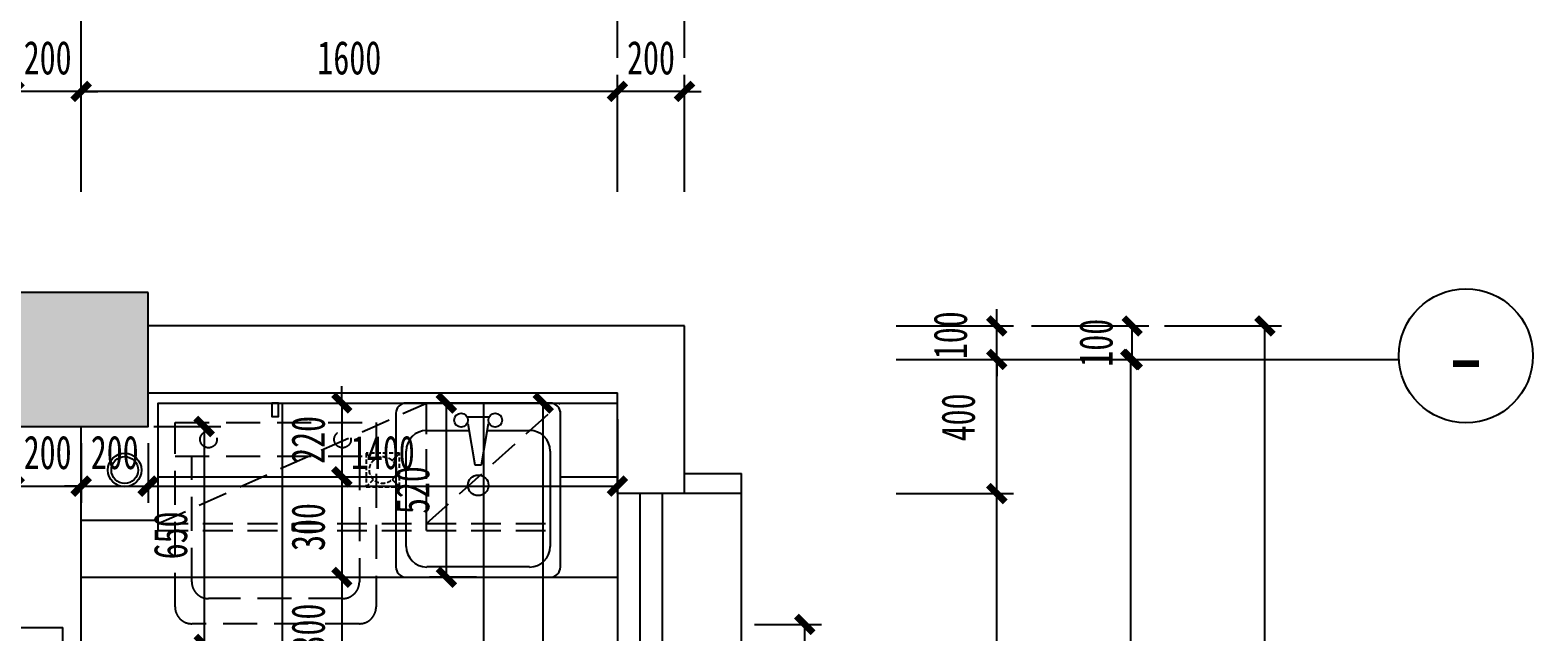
# Model space of a CAD drawing. Header units: millimetres. Extents: x -133666 to 880576, y -269375 to 86941.
# Drawn here: x -32657 to -28173, y -146580 to -144783 of the extents above; entities that cross this region are included whole.
import ezdxf
from ezdxf.enums import TextEntityAlignment as Align

# ---------------------------------------------------------------- set-up
doc = ezdxf.new("R2010")
doc.units = ezdxf.units.MM
doc.header["$LTSCALE"] = 1000
for name, pattern in [('CENTER', [50.8, 31.75, -6.35, 6.35, -6.35]), ('DASHED', [19.05, 12.7, -6.35]), ('HIDDEN2', [0.1875, 0.125, -0.0625])]:
    doc.linetypes.add(name, pattern=pattern)
doc.layers.get('0').update_dxf_attribs({"linetype": 'CONTINUOUS'})
doc.layers.get('Defpoints').update_dxf_attribs({"color": 6, "linetype": 'CONTINUOUS'})
for name, color, linetype in [('A-土建墙（含管井、立管）', 6, 'CONTINUOUS'), ('A-土建柱', 6, 'CONTINUOUS'), ('A-土建柱填充', 251, 'CONTINUOUS'), ('A-新隔墙尺寸', 5, 'CONTINUOUS'), ('A-窗', 2, 'CONTINUOUS'), ('A-轴号', 4, 'CONTINUOUS'), ('A-轴线', 8, 'CENTER'), ('C-顶面造型尺寸', 5, 'CONTINUOUS'), ('F-地坪填充', 250, 'CONTINUOUS'), ('P-固定家具（不落地、到顶）', 142, 'CONTINUOUS'), ('P-完成面', 3, 'CONTINUOUS'), ('P-家具尺寸', 5, 'CONTINUOUS'), ('P-洁具及配件（地坪图显示）', 146, 'CONTINUOUS'), ('W-尺寸', 5, 'CONTINUOUS')]:
    doc.layers.add(name, color=color, linetype=linetype)
doc.styles.add('DIM', font='', dxfattribs={"width": 0.7})
doc.styles.add('NAME-1', font='simhei.ttf')
doc.styles.add('Word-w', font='', dxfattribs={"width": 0.7})
doc.styles.get('DIM').set_extended_font_data('SimSun')
doc.styles.get('Word-w').set_extended_font_data('SimSun')
doc.dimstyles.new('50', dxfattribs={"dimscale": 50, "dimtxt": 2, "dimasz": 1, "dimexe": 1, "dimexo": 1, "dimgap": 1, "dimtad": 1, "dimdec": 0, "dimzin": 0, "dimdsep": 46, "dimtxsty": 'DIM', "dimblk": 'ARCHTICK', "dimcen": 0, "dimclrd": 5, "dimclre": 5, "dimclrt": 35, "dimadec": 0, "dimazin": 0, "dimtfac": 0.5, "dimtdec": 0, "dimtix": 1, "dimtmove": 2, "dimatfit": 2, "dimldrblk": 'A', "dimfxl": 0, "dimtolj": 1, "dimtzin": 0, "dimlwd": -1, "dimlwe": -1, "dimarcsym": 0})

# ---------------------------------------------------------------- blocks, each defined once
blk = doc.blocks.new('A$C12DF2482')
at = {"color": 0, "linetype": 'DASHED', "ltscale": 0.008}
blk.add_wipeout([(0, 50), (0, 550), (0.8, 558.9), (2.4, 565.3), (5.8, 573.4), (14.6, 585.4), (22.3, 591.6), (32.9, 597), (50, 600), (600, 600), (600, 0), (50, 0), (36.1, 2), (28.3, 5), (21.2, 9.1), (14.6, 14.6), (9.7, 20.4), (5.2, 27.7), (2, 35.9)], dxfattribs=at)
for p, q in [((50, 600), (600, 600)), ((500, 600), (500, 0)), ((600, 600), (600, 0)), ((0, 50), (0, 550)), ((125, 550), (500, 550)), ((75, 100), (75, 500)), ((500, 50), (125, 50)), ((600, 0), (50, 0))]:
    blk.add_line(p, q, dxfattribs=at)
for centre in [(550, 500), (550, 100)]:
    blk.add_circle(centre, 25, dxfattribs=at)
for centre, start, end in [((50, 550), 90, 180), ((125, 500), 90, 180), ((125, 100), 180, 270), ((50, 50), 180, 270)]:
    blk.add_arc(centre, 50, start, end, dxfattribs=at)
blk = doc.blocks.new('SDSDGGQQ')
at = {"color": 251, "linetype": 'HIDDEN2', "ltscale": 0.1}
for p, q in [((29609.5, -20176.6), (29631.2, -20198.3)), ((29709.5, -20176.6), (29687.8, -20198.3)), ((29631.2, -20254.8), (29609.5, -20276.6)), ((29687.8, -20254.8), (29709.5, -20276.6))]:
    blk.add_line(p, q, dxfattribs=at)
blk.add_lwpolyline([(29609.5, -20276.6), (29709.5, -20276.6), (29709.5, -20176.6), (29609.5, -20176.6)], close=True, dxfattribs=at)
blk.add_circle((29659.5, -20226.6), 40, dxfattribs=at)
blk = doc.blocks.new('A$C629A3D2B')
for p, q in [((460.2, 520), (30.7, 520)), ((0, 489.3), (0, 30.7)), ((214.8, 479.1), (276.1, 479.1)), ((214.8, 458.6), (235.2, 335.9)), ((255.7, 335.9), (276.1, 458.6)), ((490.9, 30.7), (490.9, 489.3)), ((92, 438.2), (219.9, 438.2)), ((271, 438.2), (398.9, 438.2)), ((30.7, 92), (30.7, 376.8)), ((460.2, 376.8), (460.2, 92)), ((235.2, 335.9), (255.7, 335.9)), ((398.9, 30.7), (92, 30.7)), ((30.7, 0), (460.2, 0))]:
    blk.add_line(p, q)
for centre, radius in [((194.3, 468.9), 20.5), ((296.6, 468.9), 20.5), ((245.5, 274.5), 30.7)]:
    blk.add_circle(centre, radius)
for centre, radius, start, end in [((30.7, 489.3), 30.7, 90, 180), ((460.2, 489.3), 30.7, 0, 90), ((92, 376.8), 61.4, 90, 180), ((398.9, 376.8), 61.4, 0, 90), ((92, 92), 61.4, 180, 270), ((398.9, 92), 61.4, 270, 0), ((30.7, 30.7), 30.7, 180, 270), ((460.2, 30.7), 30.7, 270, 0)]:
    blk.add_arc(centre, radius, start, end)
at = {"style": 'Word-w', "width": 0.8, "flags": 9}
for tag in ['YSIZE', 'XSIZE']:
    blk.add_attdef(tag, (245.5, 520), '', height=0.5, rotation=270, dxfattribs=at)
blk = doc.blocks.new('_ArchTick')
at = {"color": 0, "linetype": 'ByBlock', "const_width": 0.4}
blk.add_lwpolyline([(-0.5, -0.5), (0.5, 0.5)], dxfattribs=at)
blk = doc.blocks.new('*D471')
at = {"layer": 'Defpoints', "color": 0, "ltscale": 0.15}
for p in [(-32274.1, -146028), (-32224.1, -146385.4), (-32224.1, -146847.5)]:
    blk.add_point(p, dxfattribs=at)
at = {"layer": 'P-家具尺寸', "color": 5, "ltscale": 0.15}
for p, q in [((-32274.1, -146747.5), (-32274.1, -146897.5)), ((-32224.1, -146747.5), (-32224.1, -146897.5)), ((-32274.1, -146847.5), (-32324.1, -146847.5)), ((-32274.1, -146847.5), (-32224.1, -146847.5)), ((-32224.1, -146847.5), (-32174.1, -146847.5))]:
    blk.add_line(p, q, dxfattribs=at)
at = {"layer": 'P-家具尺寸', "color": 5, "ltscale": 0.15, "xscale": 50, "yscale": 50, "zscale": 50}
blk.add_blockref('_ArchTick', (-32274.1, -146847.5), dxfattribs=at)
at = {"layer": 'P-家具尺寸', "color": 5, "ltscale": 0.15, "xscale": 50, "yscale": 50, "zscale": 50, "rotation": 180}
blk.add_blockref('_ArchTick', (-32224.1, -146847.5), dxfattribs=at)
at = {"layer": 'P-家具尺寸', "color": 35, "ltscale": 0.15, "insert": (-32249.1, -146747.5), "char_height": 100, "attachment_point": 5, "style": 'DIM'}
blk.add_mtext('\\A1;50', dxfattribs=at)
blk = doc.blocks.new('A')
for p, q in [((-1.435, 1.148), (-1.09, 1.437)), ((-1.435, 1.148), (-0.369, 0)), ((-1.09, 1.437), (0, 0)), ((-0.369, 0), (-2.127, 0)), ((-1.435, -1.148), (-0.369, 0)), ((-1.09, -1.437), (0, 0)), ((-1.435, -1.148), (-1.09, -1.437))]:
    blk.add_line(p, q)
for points in [[(-1.435, 1.148), (-1.09, 1.437), (-0.369, 0), (0, 0)], [(-1.435, -1.148), (-1.09, -1.437), (-0.369, 0), (0, 0)]]:
    blk.add_solid(points)
blk = doc.blocks.new('*D472')
at = {"layer": 'Defpoints', "color": 0, "ltscale": 0.15}
for p in [(-32224.1, -146385.4), (-31624.1, -146410.3), (-31624.1, -146847.5)]:
    blk.add_point(p, dxfattribs=at)
at = {"layer": 'P-家具尺寸', "color": 5, "ltscale": 0.15}
for p, q in [((-32224.1, -146747.5), (-32224.1, -146897.5)), ((-31624.1, -146747.5), (-31624.1, -146897.5)), ((-32224.1, -146847.5), (-31624.1, -146847.5))]:
    blk.add_line(p, q, dxfattribs=at)
at = {"layer": 'P-家具尺寸', "color": 5, "ltscale": 0.15, "xscale": 50, "yscale": 50, "zscale": 50, "rotation": 180}
blk.add_blockref('_ArchTick', (-32224.1, -146847.5), dxfattribs=at)
at = {"layer": 'P-家具尺寸', "color": 5, "ltscale": 0.15, "xscale": 50, "yscale": 50, "zscale": 50}
blk.add_blockref('_ArchTick', (-31624.1, -146847.5), dxfattribs=at)
at = {"layer": 'P-家具尺寸', "color": 35, "ltscale": 0.15, "insert": (-31924.1, -146747.5), "char_height": 100, "attachment_point": 5, "style": 'DIM'}
blk.add_mtext('\\A1;600', dxfattribs=at)
blk = doc.blocks.new('*D473')
at = {"layer": 'Defpoints', "color": 0, "ltscale": 0.15}
for p in [(-31584.1, -146312.5), (-31624.1, -146410.3), (-31584.1, -146847.5)]:
    blk.add_point(p, dxfattribs=at)
at = {"layer": 'P-家具尺寸', "color": 5, "ltscale": 0.15}
for p, q in [((-31624.1, -146747.5), (-31624.1, -146897.5)), ((-31584.1, -146747.5), (-31584.1, -146897.5)), ((-31624.1, -146847.5), (-31674.1, -146847.5)), ((-31624.1, -146847.5), (-31584.1, -146847.5)), ((-31584.1, -146847.5), (-31534.1, -146847.5))]:
    blk.add_line(p, q, dxfattribs=at)
at = {"layer": 'P-家具尺寸', "color": 5, "ltscale": 0.15, "xscale": 50, "yscale": 50, "zscale": 50}
blk.add_blockref('_ArchTick', (-31624.1, -146847.5), dxfattribs=at)
at = {"layer": 'P-家具尺寸', "color": 5, "ltscale": 0.15, "xscale": 50, "yscale": 50, "zscale": 50, "rotation": 180}
blk.add_blockref('_ArchTick', (-31584.1, -146847.5), dxfattribs=at)
at = {"layer": 'P-家具尺寸', "color": 35, "ltscale": 0.15, "insert": (-31604.1, -146747.5), "char_height": 100, "attachment_point": 5, "style": 'DIM'}
blk.add_mtext('\\A1;40', dxfattribs=at)
blk = doc.blocks.new('*D474')
at = {"layer": 'Defpoints', "color": 0, "ltscale": 0.15}
for p in [(-31094.2, -146298.1), (-31584.1, -146312.5), (-31094.2, -146847.5)]:
    blk.add_point(p, dxfattribs=at)
at = {"layer": 'P-家具尺寸', "color": 5, "ltscale": 0.15}
for p, q in [((-31584.1, -146747.5), (-31584.1, -146897.5)), ((-31094.2, -146747.5), (-31094.2, -146897.5)), ((-31584.1, -146847.5), (-31094.2, -146847.5))]:
    blk.add_line(p, q, dxfattribs=at)
at = {"layer": 'P-家具尺寸', "color": 5, "ltscale": 0.15, "xscale": 50, "yscale": 50, "zscale": 50, "rotation": 180}
blk.add_blockref('_ArchTick', (-31584.1, -146847.5), dxfattribs=at)
at = {"layer": 'P-家具尺寸', "color": 5, "ltscale": 0.15, "xscale": 50, "yscale": 50, "zscale": 50}
blk.add_blockref('_ArchTick', (-31094.2, -146847.5), dxfattribs=at)
at = {"layer": 'P-家具尺寸', "color": 35, "ltscale": 0.15, "insert": (-31339.2, -146747.5), "char_height": 100, "attachment_point": 5, "style": 'DIM'}
blk.add_mtext('\\A1;490', dxfattribs=at)
blk = doc.blocks.new('*D475')
at = {"layer": 'Defpoints', "color": 0, "ltscale": 0.15}
for p in [(-31094.2, -146298.1), (-30904.1, -146419.3), (-30904.1, -146847.5)]:
    blk.add_point(p, dxfattribs=at)
at = {"layer": 'P-家具尺寸', "color": 5, "ltscale": 0.15}
for p, q in [((-31094.2, -146747.5), (-31094.2, -146897.5)), ((-30904.1, -146747.5), (-30904.1, -146897.5)), ((-31094.2, -146847.5), (-31144.2, -146847.5)), ((-31094.2, -146847.5), (-30904.1, -146847.5)), ((-30904.1, -146847.5), (-30854.1, -146847.5))]:
    blk.add_line(p, q, dxfattribs=at)
at = {"layer": 'P-家具尺寸', "color": 5, "ltscale": 0.15, "xscale": 50, "yscale": 50, "zscale": 50}
blk.add_blockref('_ArchTick', (-31094.2, -146847.5), dxfattribs=at)
at = {"layer": 'P-家具尺寸', "color": 5, "ltscale": 0.15, "xscale": 50, "yscale": 50, "zscale": 50, "rotation": 180}
blk.add_blockref('_ArchTick', (-30904.1, -146847.5), dxfattribs=at)
at = {"layer": 'P-家具尺寸', "color": 35, "ltscale": 0.15, "insert": (-30999.2, -146747.5), "char_height": 100, "attachment_point": 5, "style": 'DIM'}
blk.add_mtext('\\A1;190', dxfattribs=at)
blk = doc.blocks.new('*D476')
at = {"layer": 'Defpoints', "color": 0, "ltscale": 0.15}
for p in [(-31414.6, -145896.6), (-31246.6, -145896.6), (-31274.4, -146416.6)]:
    blk.add_point(p, dxfattribs=at)
at = {"layer": 'P-家具尺寸', "color": 5, "ltscale": 0.15}
for p, q in [((-31314.6, -145896.6), (-31464.6, -145896.6)), ((-31414.6, -146416.6), (-31414.6, -145896.6)), ((-31324.4, -146416.6), (-31464.6, -146416.6))]:
    blk.add_line(p, q, dxfattribs=at)
at = {"layer": 'P-家具尺寸', "color": 5, "ltscale": 0.15, "xscale": 50, "yscale": 50, "zscale": 50}
for p, rotation in [((-31414.6, -145896.6), 90), ((-31414.6, -146416.6), 270)]:
    blk.add_blockref('_ArchTick', p, dxfattribs=dict(at, rotation=rotation))
at = {"layer": 'P-家具尺寸', "color": 35, "ltscale": 0.15, "insert": (-31514.6, -146156.6), "char_height": 100, "attachment_point": 5, "rotation": 90, "style": 'DIM'}
blk.add_mtext('\\A1;520', dxfattribs=at)
blk = doc.blocks.new('*D494')
at = {"layer": 'Defpoints', "color": 0}
for p in [(-30904.1, -144966.6), (-30904.1, -145666.6), (-30704.1, -145666.6)]:
    blk.add_point(p, dxfattribs=at)
at = {"layer": 'W-尺寸', "color": 5}
for p, q in [((-30904.1, -145266.6), (-30904.1, -144916.6)), ((-30704.1, -145266.6), (-30704.1, -144916.6)), ((-30904.1, -144966.6), (-30954.1, -144966.6)), ((-30704.1, -144966.6), (-30904.1, -144966.6)), ((-30704.1, -144966.6), (-30654.1, -144966.6))]:
    blk.add_line(p, q, dxfattribs=at)
at = {"layer": 'W-尺寸', "color": 5, "xscale": 50, "yscale": 50, "zscale": 50}
blk.add_blockref('_ArchTick', (-30904.1, -144966.6), dxfattribs=at)
at = {"layer": 'W-尺寸', "color": 5, "xscale": 50, "yscale": 50, "zscale": 50, "rotation": 180}
blk.add_blockref('_ArchTick', (-30704.1, -144966.6), dxfattribs=at)
at = {"layer": 'W-尺寸', "color": 35, "insert": (-30804.1, -144866.6), "char_height": 100, "attachment_point": 5, "style": 'DIM'}
blk.add_mtext('\\A1;200', dxfattribs=at)
blk = doc.blocks.new('*D495')
at = {"layer": 'Defpoints', "color": 0}
for p in [(-32504.1, -144966.6), (-32504.1, -145566.6), (-30904.1, -145666.6)]:
    blk.add_point(p, dxfattribs=at)
at = {"layer": 'W-尺寸', "color": 5}
for p, q in [((-32504.1, -145266.6), (-32504.1, -144916.6)), ((-30904.1, -145266.6), (-30904.1, -144916.6)), ((-30904.1, -144966.6), (-32504.1, -144966.6))]:
    blk.add_line(p, q, dxfattribs=at)
at = {"layer": 'W-尺寸', "color": 5, "xscale": 50, "yscale": 50, "zscale": 50, "rotation": 180}
blk.add_blockref('_ArchTick', (-32504.1, -144966.6), dxfattribs=at)
at = {"layer": 'W-尺寸', "color": 5, "xscale": 50, "yscale": 50, "zscale": 50}
blk.add_blockref('_ArchTick', (-30904.1, -144966.6), dxfattribs=at)
at = {"layer": 'W-尺寸', "color": 35, "insert": (-31704.1, -144866.6), "char_height": 100, "attachment_point": 5, "style": 'DIM'}
blk.add_mtext('\\A1;1600', dxfattribs=at)
blk = doc.blocks.new('*D667')
at = {"layer": 'Defpoints', "color": 0}
for p in [(-32704.1, -144966.6), (-32504.1, -145566.6), (-32704.1, -145966.6)]:
    blk.add_point(p, dxfattribs=at)
at = {"layer": 'W-尺寸', "color": 5}
for p, q in [((-32704.1, -145266.6), (-32704.1, -144916.6)), ((-32504.1, -145266.6), (-32504.1, -144916.6)), ((-32704.1, -144966.6), (-32754.1, -144966.6)), ((-32504.1, -144966.6), (-32704.1, -144966.6)), ((-32504.1, -144966.6), (-32454.1, -144966.6))]:
    blk.add_line(p, q, dxfattribs=at)
at = {"layer": 'W-尺寸', "color": 5, "xscale": 50, "yscale": 50, "zscale": 50}
blk.add_blockref('_ArchTick', (-32704.1, -144966.6), dxfattribs=at)
at = {"layer": 'W-尺寸', "color": 5, "xscale": 50, "yscale": 50, "zscale": 50, "rotation": 180}
blk.add_blockref('_ArchTick', (-32504.1, -144966.6), dxfattribs=at)
at = {"layer": 'W-尺寸', "color": 35, "insert": (-32604.1, -144866.6), "char_height": 100, "attachment_point": 5, "style": 'DIM'}
blk.add_mtext('\\A1;200', dxfattribs=at)
blk = doc.blocks.new('*D671')
at = {"layer": 'Defpoints', "color": 0}
for p in [(-30904.1, -17972.8), (-32504.1, -150166.6), (-32504.1, -152366.6)]:
    blk.add_point(p, dxfattribs=at)
at = {"layer": 'W-尺寸', "color": 5}
for p, q in [((-32504.1, -152066.6), (-32504.1, -152416.6)), ((-30904.1, -152066.6), (-30904.1, -152416.6)), ((-30904.1, -152366.6), (-32504.1, -152366.6))]:
    blk.add_line(p, q, dxfattribs=at)
at = {"layer": 'W-尺寸', "color": 5, "xscale": 50, "yscale": 50, "zscale": 50, "rotation": 180}
blk.add_blockref('_ArchTick', (-32504.1, -152366.6), dxfattribs=at)
at = {"layer": 'W-尺寸', "color": 5, "xscale": 50, "yscale": 50, "zscale": 50}
blk.add_blockref('_ArchTick', (-30904.1, -152366.6), dxfattribs=at)
at = {"layer": 'W-尺寸', "color": 35, "insert": (-31704.1, -152266.6), "char_height": 100, "attachment_point": 5, "style": 'DIM'}
blk.add_mtext('\\A1;1600', dxfattribs=at)
blk = doc.blocks.new('*D520')
at = {"layer": 'Defpoints', "color": 0}
for p in [(-46004.1, -144166.6), (-46004.1, -144766.6), (-30704.1, -144866.6)]:
    blk.add_point(p, dxfattribs=at)
at = {"layer": 'W-尺寸', "color": 5}
for p, q in [((-46004.1, -144466.6), (-46004.1, -144116.6)), ((-30704.1, -144466.6), (-30704.1, -144116.6)), ((-30704.1, -144166.6), (-46004.1, -144166.6))]:
    blk.add_line(p, q, dxfattribs=at)
at = {"layer": 'W-尺寸', "color": 5, "xscale": 50, "yscale": 50, "zscale": 50, "rotation": 180}
blk.add_blockref('_ArchTick', (-46004.1, -144166.6), dxfattribs=at)
at = {"layer": 'W-尺寸', "color": 5, "xscale": 50, "yscale": 50, "zscale": 50}
blk.add_blockref('_ArchTick', (-30704.1, -144166.6), dxfattribs=at)
at = {"layer": 'W-尺寸', "color": 35, "insert": (-38354.1, -144066.6), "char_height": 100, "attachment_point": 5, "style": 'DIM'}
blk.add_mtext('\\A1;15300', dxfattribs=at)
blk = doc.blocks.new('*D521')
at = {"layer": 'Defpoints', "color": 0}
for p in [(-30904.1, -144566.6), (-30904.1, -146966.6), (-30704.1, -146966.6)]:
    blk.add_point(p, dxfattribs=at)
at = {"layer": 'W-尺寸', "color": 5}
for p, q in [((-30904.1, -144866.6), (-30904.1, -144516.6)), ((-30704.1, -144866.6), (-30704.1, -144516.6)), ((-30904.1, -144566.6), (-30954.1, -144566.6)), ((-30704.1, -144566.6), (-30904.1, -144566.6)), ((-30704.1, -144566.6), (-30654.1, -144566.6))]:
    blk.add_line(p, q, dxfattribs=at)
at = {"layer": 'W-尺寸', "color": 5, "xscale": 50, "yscale": 50, "zscale": 50}
blk.add_blockref('_ArchTick', (-30904.1, -144566.6), dxfattribs=at)
at = {"layer": 'W-尺寸', "color": 5, "xscale": 50, "yscale": 50, "zscale": 50, "rotation": 180}
blk.add_blockref('_ArchTick', (-30704.1, -144566.6), dxfattribs=at)
at = {"layer": 'W-尺寸', "color": 35, "insert": (-30804.1, -144466.6), "char_height": 100, "attachment_point": 5, "style": 'DIM'}
blk.add_mtext('\\A1;200', dxfattribs=at)
blk = doc.blocks.new('*D522')
at = {"layer": 'Defpoints', "color": 0}
for p in [(-32504.1, -144566.6), (-32504.1, -145566.6), (-30904.1, -145866.6)]:
    blk.add_point(p, dxfattribs=at)
at = {"layer": 'W-尺寸', "color": 5}
for p, q in [((-32504.1, -144866.6), (-32504.1, -144516.6)), ((-30904.1, -144866.6), (-30904.1, -144516.6)), ((-30904.1, -144566.6), (-32504.1, -144566.6))]:
    blk.add_line(p, q, dxfattribs=at)
at = {"layer": 'W-尺寸', "color": 5, "xscale": 50, "yscale": 50, "zscale": 50, "rotation": 180}
blk.add_blockref('_ArchTick', (-32504.1, -144566.6), dxfattribs=at)
at = {"layer": 'W-尺寸', "color": 5, "xscale": 50, "yscale": 50, "zscale": 50}
blk.add_blockref('_ArchTick', (-30904.1, -144566.6), dxfattribs=at)
at = {"layer": 'W-尺寸', "color": 35, "insert": (-31704.1, -144466.6), "char_height": 100, "attachment_point": 5, "style": 'DIM'}
blk.add_mtext('\\A1;1600', dxfattribs=at)
blk = doc.blocks.new('*D523')
at = {"layer": 'Defpoints', "color": 0}
for p in [(-38604.1, -144566.6), (-32504.1, -145566.6), (-38604.1, -145616.6)]:
    blk.add_point(p, dxfattribs=at)
at = {"layer": 'W-尺寸', "color": 5}
for p, q in [((-38604.1, -144866.6), (-38604.1, -144516.6)), ((-32504.1, -144866.6), (-32504.1, -144516.6)), ((-32504.1, -144566.6), (-38604.1, -144566.6))]:
    blk.add_line(p, q, dxfattribs=at)
at = {"layer": 'W-尺寸', "color": 5, "xscale": 50, "yscale": 50, "zscale": 50, "rotation": 180}
blk.add_blockref('_ArchTick', (-38604.1, -144566.6), dxfattribs=at)
at = {"layer": 'W-尺寸', "color": 5, "xscale": 50, "yscale": 50, "zscale": 50}
blk.add_blockref('_ArchTick', (-32504.1, -144566.6), dxfattribs=at)
at = {"layer": 'W-尺寸', "color": 35, "insert": (-35554.1, -144466.6), "char_height": 100, "attachment_point": 5, "style": 'DIM'}
blk.add_mtext('\\A1;6100', dxfattribs=at)
blk = doc.blocks.new('*D528')
at = {"layer": 'Defpoints', "color": 0}
for p in [(-30172.5, -145766.6), (-29372.5, -145766.6), (-30172.5, -150066.6)]:
    blk.add_point(p, dxfattribs=at)
at = {"layer": 'W-尺寸', "color": 5}
for p, q in [((-29672.5, -145766.6), (-29322.5, -145766.6)), ((-29372.5, -150066.6), (-29372.5, -145766.6)), ((-29672.5, -150066.6), (-29322.5, -150066.6))]:
    blk.add_line(p, q, dxfattribs=at)
at = {"layer": 'W-尺寸', "color": 5, "xscale": 50, "yscale": 50, "zscale": 50}
for p, rotation in [((-29372.5, -145766.6), 90), ((-29372.5, -150066.6), 270)]:
    blk.add_blockref('_ArchTick', p, dxfattribs=dict(at, rotation=rotation))
at = {"layer": 'W-尺寸', "color": 35, "insert": (-29472.5, -147916.6), "char_height": 100, "attachment_point": 5, "rotation": 90, "style": 'DIM'}
blk.add_mtext('\\A1;4300', dxfattribs=at)
blk = doc.blocks.new('*D529')
at = {"layer": 'Defpoints', "color": 0}
for p in [(-29872.5, -145666.6), (-28972.5, -145666.6), (-29772.5, -151266.6)]:
    blk.add_point(p, dxfattribs=at)
at = {"layer": 'W-尺寸', "color": 5}
for p, q in [((-29272.5, -145666.6), (-28922.5, -145666.6)), ((-28972.5, -151266.6), (-28972.5, -145666.6)), ((-29272.5, -151266.6), (-28922.5, -151266.6))]:
    blk.add_line(p, q, dxfattribs=at)
at = {"layer": 'W-尺寸', "color": 5, "xscale": 50, "yscale": 50, "zscale": 50}
for p, rotation in [((-28972.5, -145666.6), 90), ((-28972.5, -151266.6), 270)]:
    blk.add_blockref('_ArchTick', p, dxfattribs=dict(at, rotation=rotation))
at = {"layer": 'W-尺寸', "color": 35, "insert": (-29072.5, -148466.6), "char_height": 100, "attachment_point": 5, "rotation": 90, "style": 'DIM'}
blk.add_mtext('\\A1;5600', dxfattribs=at)
blk = doc.blocks.new('*D531')
at = {"layer": 'Defpoints', "color": 0}
for p in [(-29968.4, -145666.6), (-29368.4, -145666.6), (-29968.4, -145766.6)]:
    blk.add_point(p, dxfattribs=at)
at = {"layer": 'W-尺寸', "color": 5}
for p, q in [((-29668.4, -145666.6), (-29318.4, -145666.6)), ((-29368.4, -145766.6), (-29368.4, -145666.6)), ((-29668.4, -145766.6), (-29318.4, -145766.6))]:
    blk.add_line(p, q, dxfattribs=at)
at = {"layer": 'W-尺寸', "color": 5, "xscale": 50, "yscale": 50, "zscale": 50}
for p, rotation in [((-29368.4, -145666.6), 90), ((-29368.4, -145766.6), 270)]:
    blk.add_blockref('_ArchTick', p, dxfattribs=dict(at, rotation=rotation))
at = {"layer": 'W-尺寸', "color": 35, "insert": (-29476, -145716.6), "char_height": 100, "attachment_point": 5, "rotation": 90, "style": 'DIM'}
blk.add_mtext('\\A1;100', dxfattribs=at)
blk = doc.blocks.new('*D534')
at = {"layer": 'Defpoints', "color": 0}
for p in [(-30304.1, -145666.6), (-29772.5, -145666.6), (-30304.1, -145766.6)]:
    blk.add_point(p, dxfattribs=at)
at = {"layer": 'W-尺寸', "color": 5}
for p, q in [((-29772.5, -145666.6), (-29772.5, -145616.6)), ((-30072.5, -145666.6), (-29722.5, -145666.6)), ((-29772.5, -145766.6), (-29772.5, -145666.6)), ((-30072.5, -145766.6), (-29722.5, -145766.6)), ((-29772.5, -145766.6), (-29772.5, -145816.6))]:
    blk.add_line(p, q, dxfattribs=at)
at = {"layer": 'W-尺寸', "color": 5, "xscale": 50, "yscale": 50, "zscale": 50}
for p, rotation in [((-29772.5, -145666.6), 270), ((-29772.5, -145766.6), 90)]:
    blk.add_blockref('_ArchTick', p, dxfattribs=dict(at, rotation=rotation))
at = {"layer": 'W-尺寸', "color": 35, "insert": (-29910.5, -145694.4), "char_height": 100, "attachment_point": 5, "rotation": 90, "style": 'DIM'}
blk.add_mtext('\\A1;100', dxfattribs=at)
blk = doc.blocks.new('*D535')
at = {"layer": 'Defpoints', "color": 0}
for p in [(-30304.1, -146166.6), (-29772.5, -146166.6), (-30304.1, -149666.6)]:
    blk.add_point(p, dxfattribs=at)
at = {"layer": 'W-尺寸', "color": 5}
for p, q in [((-30072.5, -146166.6), (-29722.5, -146166.6)), ((-29772.5, -149666.6), (-29772.5, -146166.6)), ((-30072.5, -149666.6), (-29722.5, -149666.6))]:
    blk.add_line(p, q, dxfattribs=at)
at = {"layer": 'W-尺寸', "color": 5, "xscale": 50, "yscale": 50, "zscale": 50}
for p, rotation in [((-29772.5, -146166.6), 90), ((-29772.5, -149666.6), 270)]:
    blk.add_blockref('_ArchTick', p, dxfattribs=dict(at, rotation=rotation))
at = {"layer": 'W-尺寸', "color": 35, "insert": (-29898.9, -147916.6), "char_height": 100, "attachment_point": 5, "rotation": 90, "style": 'DIM'}
blk.add_mtext('\\A1;3500', dxfattribs=at)
blk = doc.blocks.new('*D538')
at = {"layer": 'Defpoints', "color": 0}
for p in [(-30304.1, -145766.6), (-29772.5, -145766.6), (-30304.1, -146166.6)]:
    blk.add_point(p, dxfattribs=at)
at = {"layer": 'W-尺寸', "color": 5}
for p, q in [((-30072.5, -145766.6), (-29722.5, -145766.6)), ((-29772.5, -146166.6), (-29772.5, -145766.6)), ((-30072.5, -146166.6), (-29722.5, -146166.6))]:
    blk.add_line(p, q, dxfattribs=at)
at = {"layer": 'W-尺寸', "color": 5, "xscale": 50, "yscale": 50, "zscale": 50}
for p, rotation in [((-29772.5, -145766.6), 90), ((-29772.5, -146166.6), 270)]:
    blk.add_blockref('_ArchTick', p, dxfattribs=dict(at, rotation=rotation))
at = {"layer": 'W-尺寸', "color": 35, "insert": (-29887.1, -145939.6), "char_height": 100, "attachment_point": 5, "rotation": 90, "style": 'DIM'}
blk.add_mtext('\\A1;400', dxfattribs=at)
blk = doc.blocks.new('*D582')
at = {"layer": 'C-顶面造型尺寸', "color": 5, "ltscale": 0.15}
for p, q in [((-31425.6, -145896.6), (-31075.6, -145896.6)), ((-31125.6, -147916.6), (-31125.6, -145896.6)), ((-31425.6, -147916.6), (-31075.6, -147916.6))]:
    blk.add_line(p, q, dxfattribs=at)
at = {"layer": 'Defpoints', "color": 0, "ltscale": 0.15}
for p in [(-31589.1, -145896.6), (-31125.6, -145896.6), (-31504.1, -147916.6)]:
    blk.add_point(p, dxfattribs=at)
at = {"layer": 'C-顶面造型尺寸', "color": 5, "ltscale": 0.15, "xscale": 50, "yscale": 50, "zscale": 50}
for p, rotation in [((-31125.6, -145896.6), 90), ((-31125.6, -147916.6), 270)]:
    blk.add_blockref('_ArchTick', p, dxfattribs=dict(at, rotation=rotation))
at = {"layer": 'C-顶面造型尺寸', "color": 35, "ltscale": 0.15, "insert": (-31225.6, -146906.6), "char_height": 100, "attachment_point": 5, "rotation": 90, "style": 'DIM'}
blk.add_mtext('\\A1;2020', dxfattribs=at)
blk = doc.blocks.new('*D695')
at = {"layer": 'A-新隔墙尺寸', "color": 5, "ltscale": 0.15}
for p, q in [((-32704.1, -145944.6), (-32704.1, -146194.6)), ((-32504.1, -146016.6), (-32504.1, -146194.6)), ((-32704.1, -146144.6), (-32754.1, -146144.6)), ((-32704.1, -146144.6), (-32504.1, -146144.6)), ((-32504.1, -146144.6), (-32454.1, -146144.6))]:
    blk.add_line(p, q, dxfattribs=at)
at = {"layer": 'Defpoints', "color": 0, "ltscale": 0.15}
for p in [(-32704.1, -145866.6), (-32504.1, -145966.6), (-32504.1, -146144.6)]:
    blk.add_point(p, dxfattribs=at)
at = {"layer": 'A-新隔墙尺寸', "color": 5, "ltscale": 0.15, "xscale": 50, "yscale": 50, "zscale": 50}
blk.add_blockref('_ArchTick', (-32704.1, -146144.6), dxfattribs=at)
at = {"layer": 'A-新隔墙尺寸', "color": 5, "ltscale": 0.15, "xscale": 50, "yscale": 50, "zscale": 50, "rotation": 180}
blk.add_blockref('_ArchTick', (-32504.1, -146144.6), dxfattribs=at)
at = {"layer": 'A-新隔墙尺寸', "color": 35, "ltscale": 0.15, "insert": (-32604.1, -146044.6), "char_height": 100, "attachment_point": 5, "style": 'DIM'}
blk.add_mtext('\\A1;200', dxfattribs=at)
blk = doc.blocks.new('*D696')
at = {"layer": 'A-新隔墙尺寸', "color": 5, "ltscale": 0.15}
for p, q in [((-32504.1, -146016.6), (-32504.1, -146194.6)), ((-32304.1, -146016.6), (-32304.1, -146194.6)), ((-32504.1, -146144.6), (-32554.1, -146144.6)), ((-32504.1, -146144.6), (-32304.1, -146144.6)), ((-32304.1, -146144.6), (-32254.1, -146144.6))]:
    blk.add_line(p, q, dxfattribs=at)
at = {"layer": 'Defpoints', "color": 0, "ltscale": 0.15}
for p in [(-32504.1, -145966.6), (-32304.1, -145966.6), (-32304.1, -146144.6)]:
    blk.add_point(p, dxfattribs=at)
at = {"layer": 'A-新隔墙尺寸', "color": 5, "ltscale": 0.15, "xscale": 50, "yscale": 50, "zscale": 50}
blk.add_blockref('_ArchTick', (-32504.1, -146144.6), dxfattribs=at)
at = {"layer": 'A-新隔墙尺寸', "color": 5, "ltscale": 0.15, "xscale": 50, "yscale": 50, "zscale": 50, "rotation": 180}
blk.add_blockref('_ArchTick', (-32304.1, -146144.6), dxfattribs=at)
at = {"layer": 'A-新隔墙尺寸', "color": 35, "ltscale": 0.15, "insert": (-32404.1, -146044.6), "char_height": 100, "attachment_point": 5, "style": 'DIM'}
blk.add_mtext('\\A1;200', dxfattribs=at)
blk = doc.blocks.new('*D697')
at = {"layer": 'A-新隔墙尺寸', "color": 5, "ltscale": 0.15}
for p, q in [((-30904.1, -145944.6), (-30904.1, -146194.6)), ((-32304.1, -146016.6), (-32304.1, -146194.6)), ((-32304.1, -146144.6), (-30904.1, -146144.6))]:
    blk.add_line(p, q, dxfattribs=at)
at = {"layer": 'Defpoints', "color": 0, "ltscale": 0.15}
for p in [(-30904.1, -145866.6), (-32304.1, -145966.6), (-30904.1, -146144.6)]:
    blk.add_point(p, dxfattribs=at)
at = {"layer": 'A-新隔墙尺寸', "color": 5, "ltscale": 0.15, "xscale": 50, "yscale": 50, "zscale": 50, "rotation": 180}
blk.add_blockref('_ArchTick', (-32304.1, -146144.6), dxfattribs=at)
at = {"layer": 'A-新隔墙尺寸', "color": 5, "ltscale": 0.15, "xscale": 50, "yscale": 50, "zscale": 50}
blk.add_blockref('_ArchTick', (-30904.1, -146144.6), dxfattribs=at)
at = {"layer": 'A-新隔墙尺寸', "color": 35, "ltscale": 0.15, "insert": (-31604.1, -146044.6), "char_height": 100, "attachment_point": 5, "style": 'DIM'}
blk.add_mtext('\\A1;1400', dxfattribs=at)
blk = doc.blocks.new('轴号')
at = {"color": 4}
blk.add_circle((4, 0), 4, dxfattribs=at)
at = {"color": 2, "style": 'NAME-1'}
blk.add_attdef('1', text='', height=4, dxfattribs=at).set_placement((4, 0), align=Align.MIDDLE)
blk = doc.blocks.new('dfdfh1124')
at = {"layer": 'P-固定家具（不落地、到顶）', "color": 251, "linetype": 'DASHED', "ltscale": 0.007}
for p, q in [((113167.8, -76094.1), (113967.8, -75734.1)), ((113967.8, -76094.1), (113967.8, -75734.1)), ((113967.8, -76094.1), (114367.8, -75734.1)), ((113567.8, -76114.1), (113567.8, -76094.1)), ((113967.8, -76114.1), (113967.8, -76094.1))]:
    blk.add_line(p, q, dxfattribs=at)
at = {"layer": 'P-固定家具（不落地、到顶）', "color": 35, "linetype": 'DASHED', "ltscale": 0.007}
for p, q in [((114367.8, -76114.1), (114367.8, -75734.1)), ((113167.8, -76114.1), (113167.8, -76083.8)), ((113167.8, -76094.1), (114367.8, -76094.1)), ((113167.8, -76114.1), (114367.8, -76114.1))]:
    blk.add_line(p, q, dxfattribs=at)
blk = doc.blocks.new('*D619')
at = {"layer": 'Defpoints', "color": 0, "ltscale": 0.15}
for p in [(-31904.1, -146416.7), (-31904.1, -146716.7), (-31726.4, -146716.7)]:
    blk.add_point(p, dxfattribs=at)
at = {"layer": 'F-地坪填充', "color": 5, "ltscale": 0.15}
for p, q in [((-31854.1, -146416.7), (-31676.4, -146416.7)), ((-31726.4, -146416.7), (-31726.4, -146716.7)), ((-31854.1, -146716.7), (-31676.4, -146716.7))]:
    blk.add_line(p, q, dxfattribs=at)
at = {"layer": 'F-地坪填充', "color": 5, "ltscale": 0.15, "xscale": 50, "yscale": 50, "zscale": 50}
for p, rotation in [((-31726.4, -146416.7), 90), ((-31726.4, -146716.7), 270)]:
    blk.add_blockref('_ArchTick', p, dxfattribs=dict(at, rotation=rotation))
at = {"layer": 'F-地坪填充', "color": 35, "ltscale": 0.15, "insert": (-31826.4, -146566.7), "char_height": 100, "attachment_point": 5, "rotation": 90, "style": 'DIM'}
blk.add_mtext('\\A1;300', dxfattribs=at)
blk = doc.blocks.new('*D620')
at = {"layer": 'Defpoints', "color": 0, "ltscale": 0.15}
for p in [(-31904.1, -146116.7), (-31904.1, -146416.7), (-31726.4, -146416.7)]:
    blk.add_point(p, dxfattribs=at)
at = {"layer": 'F-地坪填充', "color": 5, "ltscale": 0.15}
for p, q in [((-31854.1, -146116.7), (-31676.4, -146116.7)), ((-31726.4, -146116.7), (-31726.4, -146416.7)), ((-31854.1, -146416.7), (-31676.4, -146416.7))]:
    blk.add_line(p, q, dxfattribs=at)
at = {"layer": 'F-地坪填充', "color": 5, "ltscale": 0.15, "xscale": 50, "yscale": 50, "zscale": 50}
for p, rotation in [((-31726.4, -146116.7), 90), ((-31726.4, -146416.7), 270)]:
    blk.add_blockref('_ArchTick', p, dxfattribs=dict(at, rotation=rotation))
at = {"layer": 'F-地坪填充', "color": 35, "ltscale": 0.15, "insert": (-31826.4, -146266.7), "char_height": 100, "attachment_point": 5, "rotation": 90, "style": 'DIM'}
blk.add_mtext('\\A1;300', dxfattribs=at)
blk = doc.blocks.new('*D621')
at = {"layer": 'Defpoints', "color": 0, "ltscale": 0.15}
for p in [(-31915.5, -145896.6), (-31904.1, -146116.7), (-31726.4, -146116.7)]:
    blk.add_point(p, dxfattribs=at)
at = {"layer": 'F-地坪填充', "color": 5, "ltscale": 0.15}
for p, q in [((-31726.4, -145896.6), (-31726.4, -145846.6)), ((-31865.5, -145896.6), (-31676.4, -145896.6)), ((-31726.4, -145896.6), (-31726.4, -146116.7)), ((-31854.1, -146116.7), (-31676.4, -146116.7)), ((-31726.4, -146116.7), (-31726.4, -146166.7))]:
    blk.add_line(p, q, dxfattribs=at)
at = {"layer": 'F-地坪填充', "color": 5, "ltscale": 0.15, "xscale": 50, "yscale": 50, "zscale": 50}
for p, rotation in [((-31726.4, -145896.6), 270), ((-31726.4, -146116.7), 90)]:
    blk.add_blockref('_ArchTick', p, dxfattribs=dict(at, rotation=rotation))
at = {"layer": 'F-地坪填充', "color": 35, "ltscale": 0.15, "insert": (-31826.4, -146006.7), "char_height": 100, "attachment_point": 5, "rotation": 90, "style": 'DIM'}
blk.add_mtext('\\A1;220', dxfattribs=at)
blk = doc.blocks.new('*D640')
at = {"layer": 'Defpoints', "color": 0, "ltscale": 0.15}
for p in [(-31305.7, -146557.2), (-30345.3, -146557.2), (-30490, -147207.7)]:
    blk.add_point(p, dxfattribs=at)
at = {"layer": 'P-家具尺寸', "color": 5, "ltscale": 0.15}
for p, q in [((-30495.3, -146557.2), (-30295.3, -146557.2)), ((-30345.3, -147207.7), (-30345.3, -146557.2)), ((-30440, -147207.7), (-30295.3, -147207.7))]:
    blk.add_line(p, q, dxfattribs=at)
at = {"layer": 'P-家具尺寸', "color": 5, "ltscale": 0.15, "xscale": 50, "yscale": 50, "zscale": 50}
for p, rotation in [((-30345.3, -146557.2), 90), ((-30345.3, -147207.7), 270)]:
    blk.add_blockref('_ArchTick', p, dxfattribs=dict(at, rotation=rotation))
at = {"layer": 'P-家具尺寸', "color": 35, "ltscale": 0.15, "insert": (-30445.3, -146882.5), "char_height": 100, "attachment_point": 5, "rotation": 90, "style": 'DIM'}
blk.add_mtext('\\A1;650', dxfattribs=at)
blk = doc.blocks.new('*D643')
at = {"layer": 'A-新隔墙尺寸', "color": 5, "ltscale": 0.15}
for p, q in [((-32287, -145966.6), (-32087, -145966.6)), ((-32137, -145966.6), (-32137, -146616.8)), ((-32287, -146616.8), (-32087, -146616.8))]:
    blk.add_line(p, q, dxfattribs=at)
at = {"layer": 'Defpoints', "color": 0, "ltscale": 0.15}
for p in [(-32444.1, -145966.6), (-32444.1, -146616.8), (-32137, -146616.8)]:
    blk.add_point(p, dxfattribs=at)
at = {"layer": 'A-新隔墙尺寸', "color": 5, "ltscale": 0.15, "xscale": 50, "yscale": 50, "zscale": 50}
for p, rotation in [((-32137, -145966.6), 90), ((-32137, -146616.8), 270)]:
    blk.add_blockref('_ArchTick', p, dxfattribs=dict(at, rotation=rotation))
at = {"layer": 'A-新隔墙尺寸', "color": 35, "ltscale": 0.15, "insert": (-32237, -146291.7), "char_height": 100, "attachment_point": 5, "rotation": 90, "style": 'DIM'}
blk.add_mtext('\\A1;650', dxfattribs=at)

msp = doc.modelspace()

# ---------------------------------------------------------------- hatches: boundary and pattern name
at = {"layer": 'A-土建柱填充'}
h = msp.add_hatch(color=256, dxfattribs=at)
h.dxf.hatch_style = 1
h.paths.add_polyline_path([(-32304.1, -145566.6), (-32704.1, -145566.6), (-32704.1, -145966.6), (-32304.1, -145966.6)])

# ---------------------------------------------------------------- linework, layer by layer
at = {"layer": 'A-土建墙（含管井、立管）', "color": 6}
for p, q in [((-30704.1, -145666.6), (-32304.1, -145666.6)), ((-30704.1, -146166.6), (-30704.1, -145666.6)), ((-30904.1, -146166.6), (-30904.1, -145866.6)), ((-30704.1, -146166.6), (-30904.1, -146166.6))]:
    msp.add_line(p, q, dxfattribs=at)
for points in [[(-32704.1, -145866.6), (-32704.1, -146566.6), (-32559.2, -146566.6)], [(-32304.1, -145866.6), (-30904.1, -145866.6)], [(-32504.1, -146616.8), (-32504.1, -145966.6)], [(-32504.1, -146616.8), (-32504.1, -146616.8), (-32559.2, -146616.8), (-32559.2, -146566.6)]]:
    msp.add_lwpolyline(points, dxfattribs=at)
at = {"layer": 'A-土建墙（含管井、立管）', "color": 251}
for radius in [50, 40]:
    msp.add_circle((-32374.1, -146096.6), radius, dxfattribs=at)
at = {"layer": 'A-土建柱'}
msp.add_lwpolyline([(-32304.1, -145566.6), (-32704.1, -145566.6), (-32704.1, -145966.6), (-32304.1, -145966.6), (-32304.1, -145566.6)], dxfattribs=at)
at = {"layer": 'A-窗', "color": 3}
for p, q in [((-30704.1, -146106.6, 0), (-30534.1, -146106.6, 0)), ((-30534.1, -149726.6, 0), (-30534.1, -146106.6, 0)), ((-30534.1, -146166.6, 0), (-30704.1, -146166.6))]:
    msp.add_line(p, q, dxfattribs=at)
at = {"layer": 'A-窗'}
for p, q in [((-30904.1, -146166.6), (-30904.1, -149666.6)), ((-30837.5, -146166.6), (-30837.5, -149666.6)), ((-30770.8, -146166.6), (-30770.8, -149666.6))]:
    msp.add_line(p, q, dxfattribs=at)
at = {"layer": 'A-轴线'}
for p, q in [((-32504.1, -145266.6), (-32504.1, -143766.6)), ((-32504.1, -145266.6), (-32504.1, -143766.6)), ((-30072.5, -145766.6), (-28572.5, -145766.6))]:
    msp.add_line(p, q, dxfattribs=at)
at = {"layer": 'F-地坪填充', "ltscale": 0.15}
msp.add_line((-31304.1, -145896.6), (-31304.1, -149966.6), dxfattribs=at)

# ---------------------------------------------------------------- block references
at = {"layer": 'A-轴号', "color": 4, "ltscale": 20, "xscale": 50, "yscale": 50, "zscale": 50}
msp.add_blockref('轴号', (-28572.8, -145755.6), dxfattribs=at).add_auto_attribs({'1': '-'})
at = {"layer": 'P-洁具及配件（地坪图显示）', "rotation": 90}
msp.add_blockref('A$C12DF2482', (-31624.1, -146555.2), dxfattribs=at)

# ---------------------------------------------------------------- dimensions: what is measured, and where the dimension line sits
at = {"layer": 'A-新隔墙尺寸', "color": 1, "ltscale": 0.15}
for base, p1, p2, picture, middle in [((-32504.1, -146144.6), (-32704.1, -145866.6), (-32504.1, -145966.6), '*D695', (-32604.1, -146044.6)), ((-32304.1, -146144.6), (-32504.1, -145966.6), (-32304.1, -145966.6), '*D696', (-32404.1, -146044.6))]:
    dim = msp.add_linear_dim(base=base, p1=p1, p2=p2, dimstyle='50', override={"dimfxl": 4}, dxfattribs=at)
    dim.commit()
    dim.dimension.update_dxf_attribs({"geometry": picture, "text_midpoint": middle})
at = {"layer": 'P-家具尺寸', "color": 0, "ltscale": 0.15}
dim = msp.add_linear_dim(base=(-30345.2536, -146557.2444), p1=(-30490.0207, -147207.7043), p2=(-31305.6985, -146557.2444), angle=90, dimstyle='50', override={"dimfxl": 3}, dxfattribs=at)
dim.commit()
dim.dimension.update_dxf_attribs({"geometry": '*D640', "text_midpoint": (-30445.2536, -146882.4743)})
at = {"layer": 'W-尺寸'}
for base, p1, p2, angle, picture, middle in [((-46004.1, -144166.6), (-30704.1, -144866.6), (-46004.1, -144766.6), 180, '*D520', (-38354.1, -144066.6)), ((-38604.1, -144566.6), (-32504.1, -145566.6), (-38604.1, -145616.6), 180, '*D523', (-35554.1, -144466.6)), ((-32504.1, -144566.6), (-30904.1, -145866.6), (-32504.1, -145566.6), 180, '*D522', (-31704.1, -144466.6)), ((-30904.1, -144566.6), (-30704.1, -146966.6), (-30904.1, -146966.6), 180, '*D521', (-30804.1, -144466.6)), ((-32704.1, -144966.6), (-32504.1, -145566.6), (-32704.1, -145966.6), 180, '*D667', (-32604.1, -144866.6)), ((-32504.1, -144966.6), (-30904.1, -145666.6), (-32504.1, -145566.6), 180, '*D495', (-31704.1, -144866.6)), ((-30904.1, -144966.6), (-30704.1, -145666.6), (-30904.1, -145666.6), 180, '*D494', (-30804.1, -144866.6)), ((-28972.5, -145666.6), (-29772.5, -151266.6), (-29872.5, -145666.6), 90, '*D529', (-29072.5, -148466.6)), ((-29372.5, -145766.6), (-30172.5, -150066.6), (-30172.5, -145766.6), 90, '*D528', (-29472.5, -147916.6))]:
    dim = msp.add_linear_dim(base=base, p1=p1, p2=p2, angle=angle, dimstyle='50', dxfattribs=at)
    dim.commit()
    dim.dimension.update_dxf_attribs({"geometry": picture, "text_midpoint": middle})
for base, p1, p2, picture, middle in [((-29772.5, -145666.6), (-30304.1, -145766.6), (-30304.1, -145666.6), '*D534', (-29910.5, -145694.4)), ((-29368.4, -145666.6), (-29968.4, -145766.6), (-29968.4, -145666.6), '*D531', (-29476, -145716.6)), ((-29772.5, -145766.6), (-30304.1, -146166.6), (-30304.1, -145766.6), '*D538', (-29887.1, -145939.6)), ((-29772.5, -146166.6), (-30304.1, -149666.6), (-30304.1, -146166.6), '*D535', (-29898.9, -147916.6))]:
    dim = msp.add_linear_dim(base=base, p1=p1, p2=p2, angle=90, dimstyle='50', dxfattribs=at)
    dim.commit()
    dim.dimension.update_dxf_attribs({"geometry": picture, "text_midpoint": middle, "dimtype": 160})

# ---------------------------------------------------------------- next in the draw order: linework, layer by layer
at = {"layer": 'F-地坪填充', "ltscale": 0.15}
for p, q in [((-31904.1, -145896.6), (-31904.1, -149966.6)), ((-32504.1, -146416.7), (-31624.1, -146416.7)), ((-31624.1, -146416.7), (-30904.1, -146416.7))]:
    msp.add_line(p, q, dxfattribs=at)
at = {"layer": 'P-洁具及配件（地坪图显示）'}
msp.add_lwpolyline([(-31915.5, -145896.6), (-31935.5, -145896.6), (-31935.5, -145936.6), (-31915.5, -145936.6), (-31915.5, -145896.6)], dxfattribs=at)

# ---------------------------------------------------------------- next in the draw order: block references
at = {"layer": 'P-洁具及配件（地坪图显示）', "rotation": 90}
msp.add_blockref('SDSDGGQQ', (-51830.7, -175756.1), dxfattribs=at)

# ---------------------------------------------------------------- next in the draw order: dimensions: what is measured, and where the dimension line sits
at = {"layer": 'A-新隔墙尺寸', "color": 0, "ltscale": 0.15}
dim = msp.add_linear_dim(base=(-32137, -146616.8), p1=(-32444.1, -145966.6), p2=(-32444.1, -146616.8), angle=90, dimstyle='50', override={"dimfxl": 3}, dxfattribs=at)
dim.commit()
dim.dimension.update_dxf_attribs({"geometry": '*D643', "text_midpoint": (-32237, -146291.7)})
at = {"layer": 'F-地坪填充', "ltscale": 0.15}
for base, p1, p2, picture, middle in [((-31726.4, -146116.7), (-31915.5, -145896.6), (-31904.1, -146116.7), '*D621', (-31826.4, -146006.7)), ((-31726.4, -146416.7), (-31904.1, -146116.7), (-31904.1, -146416.7), '*D620', (-31826.4, -146266.7)), ((-31726.4, -146716.7), (-31904.1, -146416.7), (-31904.1, -146716.7), '*D619', (-31826.4, -146566.7))]:
    dim = msp.add_linear_dim(base=base, p1=p1, p2=p2, angle=90, dimstyle='50', override={"dimfxl": 4, "dimarcsym": 1}, dxfattribs=at)
    dim.commit()
    dim.dimension.update_dxf_attribs({"geometry": picture, "text_midpoint": middle})
at = {"layer": 'P-家具尺寸', "ltscale": 0.15}
for base, p1, p2, picture, middle in [((-32224.1, -146847.5), (-32274.1, -146028), (-32224.1, -146385.4), '*D471', (-32249.1, -146747.5)), ((-31624.1, -146847.5), (-32224.1, -146385.4), (-31624.1, -146410.3), '*D472', (-31924.1, -146747.5))]:
    dim = msp.add_linear_dim(base=base, p1=p1, p2=p2, dimstyle='50', override={"dimfxl": 2, "dimarcsym": 1}, dxfattribs=at)
    dim.commit()
    dim.dimension.update_dxf_attribs({"geometry": picture, "text_midpoint": middle})

# ---------------------------------------------------------------- next in the draw order: block references
at = {"layer": 'P-洁具及配件（地坪图显示）'}
msp.add_blockref('A$C629A3D2B', (-31565.1, -146416.6), dxfattribs=at)

# ---------------------------------------------------------------- next in the draw order: linework, layer by layer
at = {"layer": 'F-地坪填充', "ltscale": 0.15}
for p, q in [((-32274.1, -146116.7), (-31565.1, -146116.7)), ((-31074.1, -146116.7), (-30904.1, -146116.7))]:
    msp.add_line(p, q, dxfattribs=at)
at = {"layer": 'P-完成面'}
msp.add_lwpolyline([(-32504.1, -146246.2), (-32274.1, -146246.2), (-32274.1, -145896.6), (-30904.1, -145896.6)], dxfattribs=at)

# ---------------------------------------------------------------- next in the draw order: block references
at = {"layer": 'P-固定家具（不落地、到顶）', "color": 35}
msp.add_blockref('dfdfh1124', (-145441.9, -70162.5), dxfattribs=at)

# ---------------------------------------------------------------- next in the draw order: dimensions: what is measured, and where the dimension line sits
at = {"layer": 'A-新隔墙尺寸', "color": 1, "ltscale": 0.15}
dim = msp.add_linear_dim(base=(-30904.1, -146144.6), p1=(-32304.1, -145966.6), p2=(-30904.1, -145866.6), dimstyle='50', override={"dimfxl": 4}, dxfattribs=at)
dim.commit()
dim.dimension.update_dxf_attribs({"geometry": '*D697', "text_midpoint": (-31604.1, -146044.6)})
at = {"layer": 'C-顶面造型尺寸', "ltscale": 0.15}
dim = msp.add_linear_dim(base=(-31125.6, -145896.6), p1=(-31504.1, -147916.6), p2=(-31589.1, -145896.6), angle=90, dimstyle='50', dxfattribs=at)
dim.commit()
dim.dimension.update_dxf_attribs({"geometry": '*D582', "text_midpoint": (-31225.6, -146906.6)})
at = {"layer": 'P-家具尺寸', "ltscale": 0.15}
dim = msp.add_linear_dim(base=(-31414.6, -145896.6), p1=(-31274.4, -146416.6), p2=(-31246.6, -145896.6), angle=90, dimstyle='50', override={"dimfxl": 2, "dimarcsym": 1}, dxfattribs=at)
dim.commit()
dim.dimension.update_dxf_attribs({"geometry": '*D476', "text_midpoint": (-31514.6, -146156.6)})
for base, p1, p2, picture, middle in [((-31094.2, -146847.5), (-31584.1, -146312.5), (-31094.2, -146298.1), '*D474', (-31339.2, -146747.5)), ((-30904.1, -146847.5), (-31094.2, -146298.1), (-30904.1, -146419.3), '*D475', (-30999.2, -146747.5)), ((-31584.1, -146847.5), (-31624.1, -146410.3), (-31584.1, -146312.5), '*D473', (-31604.1, -146747.5))]:
    dim = msp.add_linear_dim(base=base, p1=p1, p2=p2, dimstyle='50', override={"dimfxl": 2, "dimarcsym": 1}, dxfattribs=at)
    dim.commit()
    dim.dimension.update_dxf_attribs({"geometry": picture, "text_midpoint": middle})
at = {"layer": 'W-尺寸'}
dim = msp.add_linear_dim(base=(-32504.1, -152366.6), p1=(-30904.1, -17972.8), p2=(-32504.1, -150166.6), angle=180, dimstyle='50', dxfattribs=at)
dim.commit()
dim.dimension.update_dxf_attribs({"geometry": '*D671', "text_midpoint": (-31704.1, -152266.6)})

doc.saveas('drawing.dxf')
